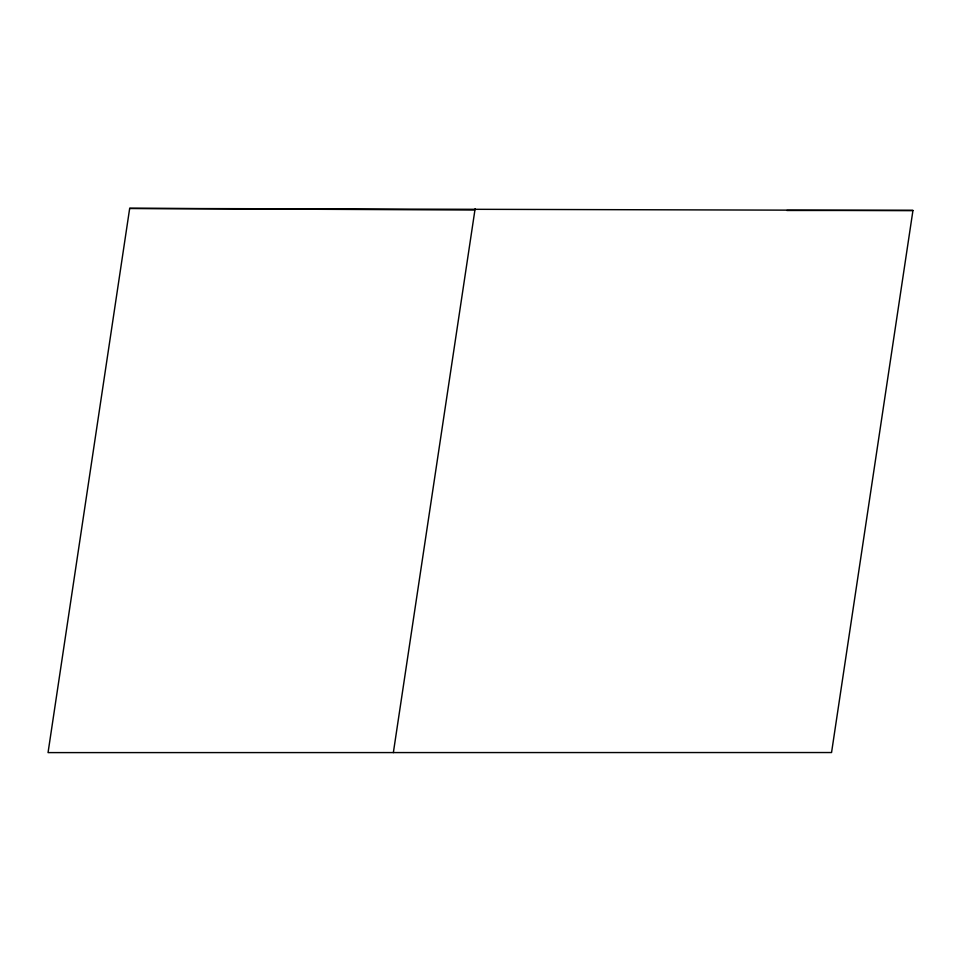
<?xml version="1.0" encoding="UTF-8"?>
<svg xmlns="http://www.w3.org/2000/svg" width="961" height="961" viewBox="0 0 961 961"><rect width="100%" height="100%" fill="white"/><g stroke="black" fill="none" stroke-linecap="round" stroke-linejoin="round"><path stroke-width="1.44" d="M129.675 208.393L48.05 752.607L831.553 752.535L912.95 210.471L129.675 208.393L474.638 210.027M393.361 752.607L475.118 208.741M786.831 210.471L912.95 210.471"/></g></svg>
